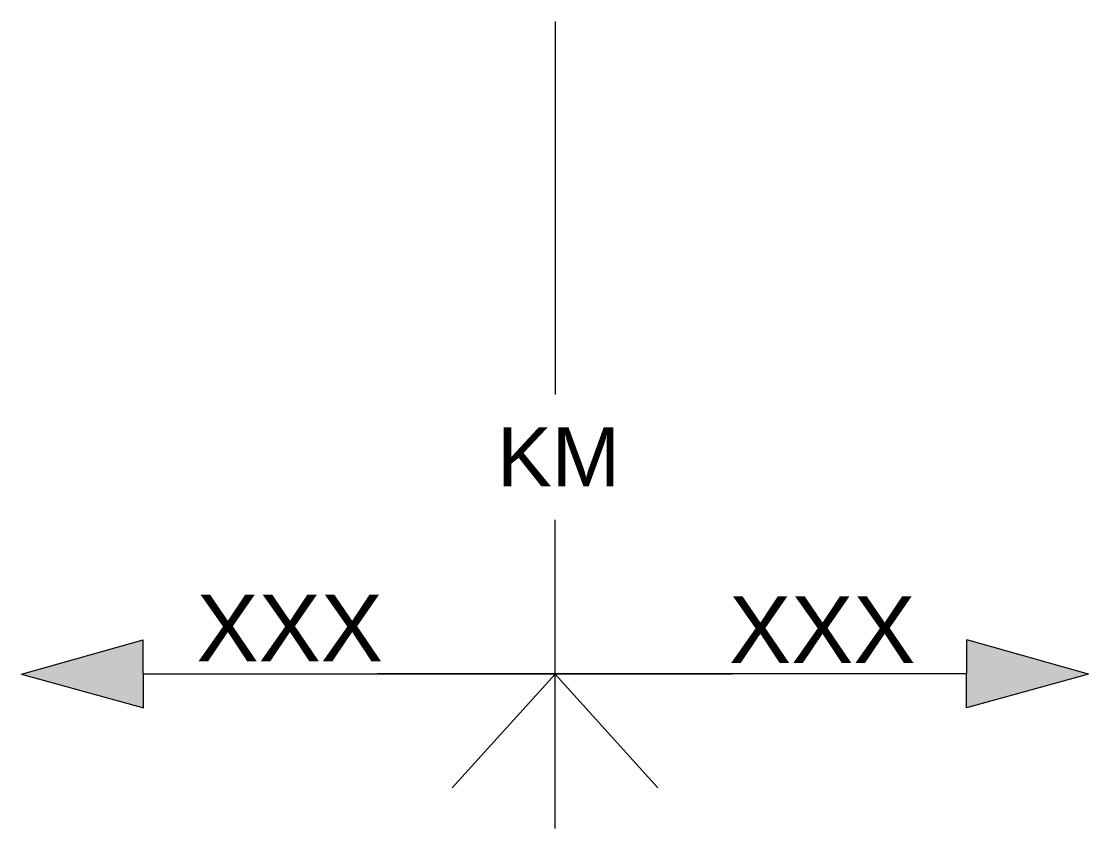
# Model space of a CAD drawing. Header units: inches. Extents: x -20 to 20, y -30.3 to 0.
import ezdxf
from ezdxf.enums import TextEntityAlignment as Align

# ---------------------------------------------------------------- set-up
doc = ezdxf.new("R2010")
doc.units = ezdxf.units.IN
doc.header["$MEASUREMENT"] = 0
doc.styles.add('arial', font='arial.ttf')

msp = doc.modelspace()

# ---------------------------------------------------------------- hatches: boundary and pattern name
h = msp.add_hatch(color=256)
h.paths.add_polyline_path([(-20, -24.476), (-15.423, -25.734), (-15.427, -24.459)])
h.paths.add_polyline_path([(-20, -24.476), (-15.427, -24.459), (-15.432, -23.185)])
h = msp.add_hatch(color=256)
h.paths.add_polyline_path([(20, -24.476), (15.423, -25.734), (15.427, -24.459)])
h.paths.add_polyline_path([(20, -24.476), (15.427, -24.459), (15.432, -23.185)])

# ---------------------------------------------------------------- linework, layer by layer
for p, q in [((0, 0), (0, -13.985)), ((0, -30.268), (0, -18.684)), ((-20, -24.476), (-15.432, -23.185)), ((-15.423, -25.734), (-15.432, -23.185)), ((15.423, -25.734), (15.432, -23.185)), ((20, -24.476), (15.432, -23.185)), ((-20, -24.476), (-15.423, -25.734)), ((-15.427, -24.459), (6.648, -24.459)), ((15.427, -24.459), (-6.648, -24.459)), ((0, -24.476), (-3.849, -28.735)), ((0, -24.476), (3.849, -28.735)), ((20, -24.476), (15.423, -25.734))]:
    msp.add_line(p, q)

# ---------------------------------------------------------------- texts
at = {"style": 'arial'}
for tag, height, p in [('KM', 2.206, (0.134, -16.329)), ('XXX', 2.5, (-9.942, -22.741)), ('XXX', 2.5, (10.016, -22.808))]:
    msp.add_attdef(tag, text='', height=height, dxfattribs=at).set_placement(p, align=Align.MIDDLE_CENTER)

doc.saveas('drawing.dxf')
